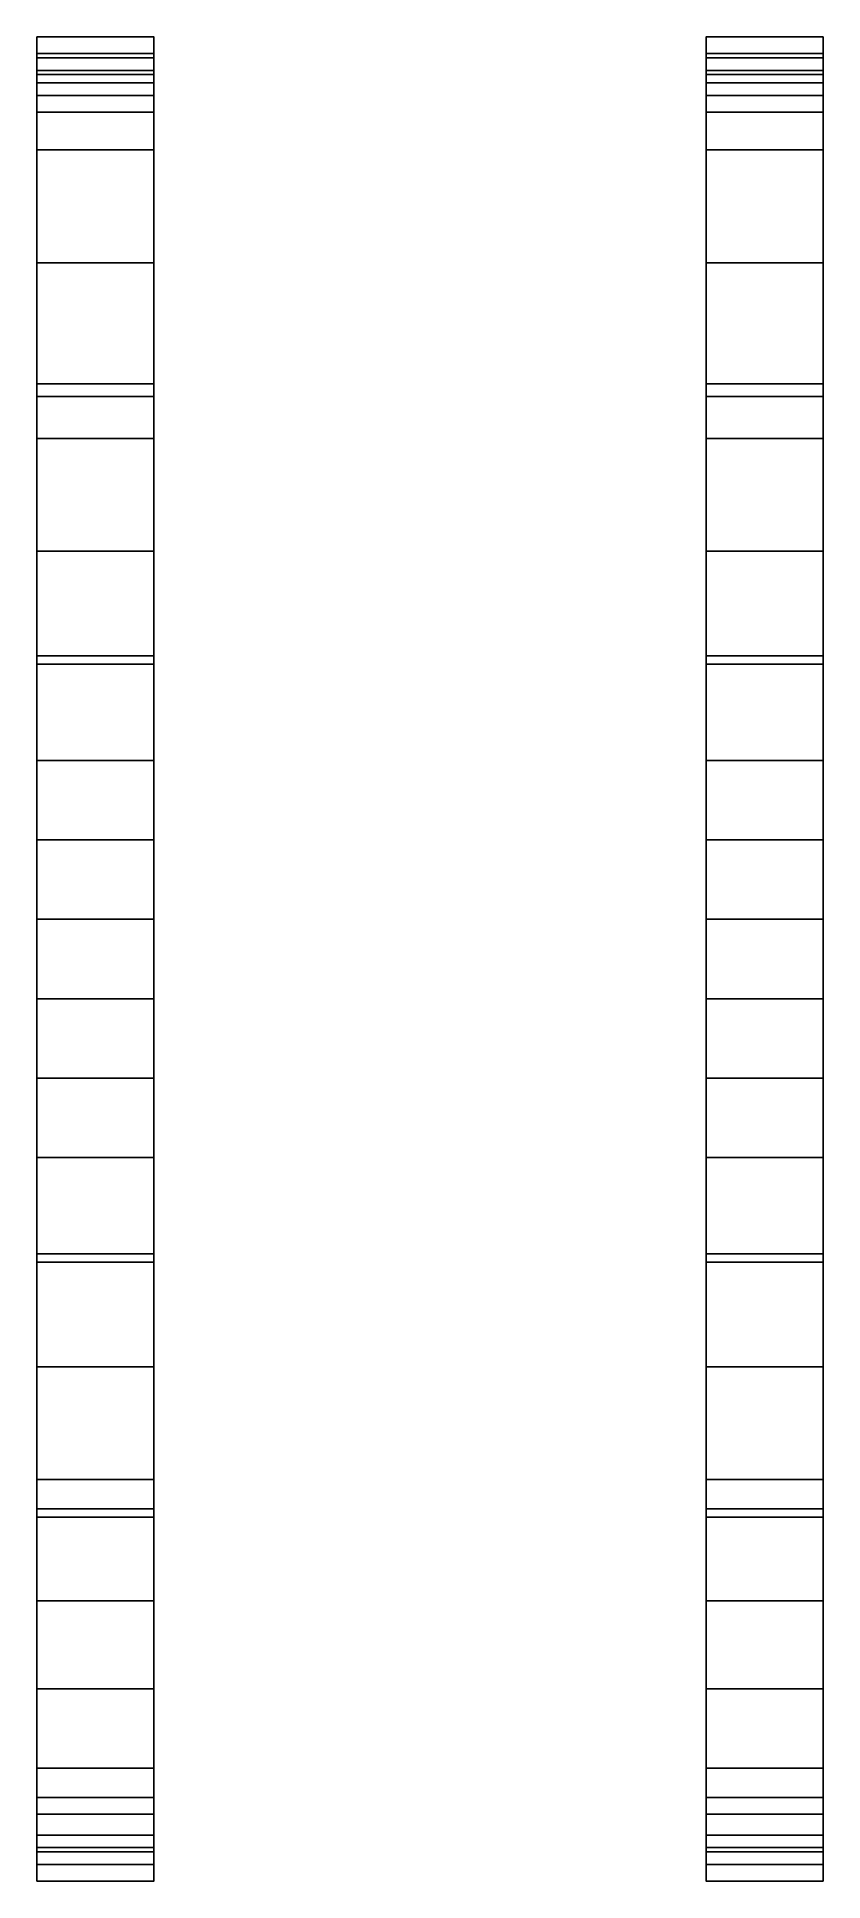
# Model space of a CAD drawing. Extents: x -0.94 to 0.94, y -2.95 to 1.46.
import ezdxf

# ---------------------------------------------------------------- set-up
doc = ezdxf.new("R2010")
doc.units = 0
doc.layers.add('TRACKS', color=3, linetype='CONTINUOUS')

msp = doc.modelspace()

# ---------------------------------------------------------------- linework, layer by layer
at = {"layer": 'TRACKS'}
for points in [[(-0.94, 1.46, 0.5), (-0.94, 1.38, 0.69), (-0.66, 1.38, 0.69), (-0.66, 1.46, 0.5)], [(-0.94, 1.35, 0.66), (-0.94, 1.38, 0.69), (-0.94, 1.46, 0.5), (-0.94, 1.42, 0.5)], [(-0.94, 1.42, 0.5), (-0.94, 1.46, 0.5), (-0.94, 1.41, 0.31), (-0.94, 1.37, 0.34)], [(-0.94, 1.41, 0.31), (-0.94, 1.46, 0.5), (-0.66, 1.46, 0.5), (-0.66, 1.41, 0.31)], [(-0.66, 1.46, 0.5), (-0.66, 1.38, 0.69), (-0.66, 1.35, 0.66), (-0.66, 1.42, 0.5)], [(-0.66, 1.41, 0.31), (-0.66, 1.46, 0.5), (-0.66, 1.42, 0.5), (-0.66, 1.37, 0.34)], [(0.66, 1.35, 0.66), (0.66, 1.38, 0.69), (0.66, 1.46, 0.5), (0.66, 1.42, 0.5)], [(0.66, 1.46, 0.5), (0.66, 1.38, 0.69), (0.94, 1.38, 0.69), (0.94, 1.46, 0.5)], [(0.66, 1.42, 0.5), (0.66, 1.46, 0.5), (0.66, 1.41, 0.31), (0.66, 1.37, 0.34)], [(0.66, 1.41, 0.31), (0.66, 1.46, 0.5), (0.94, 1.46, 0.5), (0.94, 1.41, 0.31)], [(0.94, 1.46, 0.5), (0.94, 1.38, 0.69), (0.94, 1.35, 0.66), (0.94, 1.42, 0.5)], [(0.94, 1.41, 0.31), (0.94, 1.46, 0.5), (0.94, 1.42, 0.5), (0.94, 1.37, 0.34)], [(-0.66, 1.42, 0.5), (-0.66, 1.35, 0.66), (-0.94, 1.35, 0.66), (-0.94, 1.42, 0.5)], [(-0.66, 1.37, 0.34), (-0.66, 1.42, 0.5), (-0.94, 1.42, 0.5), (-0.94, 1.37, 0.34)], [(0.94, 1.42, 0.5), (0.94, 1.35, 0.66), (0.66, 1.35, 0.66), (0.66, 1.42, 0.5)], [(0.94, 1.37, 0.34), (0.94, 1.42, 0.5), (0.66, 1.42, 0.5), (0.66, 1.37, 0.34)], [(-0.94, 1.37, 0.34), (-0.94, 1.41, 0.31), (-0.94, 1.32, 0.24), (-0.94, 1.28, 0.27)], [(-0.94, 1.32, 0.24), (-0.94, 1.41, 0.31), (-0.66, 1.41, 0.31), (-0.66, 1.32, 0.24)], [(-0.94, 1.38, 0.69), (-0.94, 1.19, 0.77), (-0.66, 1.19, 0.77), (-0.66, 1.38, 0.69)], [(-0.94, 1.19, 0.73), (-0.94, 1.19, 0.77), (-0.94, 1.38, 0.69), (-0.94, 1.35, 0.66)], [(-0.66, 1.28, 0.27), (-0.66, 1.37, 0.34), (-0.94, 1.37, 0.34), (-0.94, 1.28, 0.27)], [(-0.66, 1.32, 0.24), (-0.66, 1.41, 0.31), (-0.66, 1.37, 0.34), (-0.66, 1.28, 0.27)], [(-0.66, 1.38, 0.69), (-0.66, 1.19, 0.77), (-0.66, 1.19, 0.73), (-0.66, 1.35, 0.66)], [(0.66, 1.37, 0.34), (0.66, 1.41, 0.31), (0.66, 1.32, 0.24), (0.66, 1.28, 0.27)], [(0.66, 1.32, 0.24), (0.66, 1.41, 0.31), (0.94, 1.41, 0.31), (0.94, 1.32, 0.24)], [(0.66, 1.19, 0.73), (0.66, 1.19, 0.77), (0.66, 1.38, 0.69), (0.66, 1.35, 0.66)], [(0.66, 1.38, 0.69), (0.66, 1.19, 0.77), (0.94, 1.19, 0.77), (0.94, 1.38, 0.69)], [(0.94, 1.28, 0.27), (0.94, 1.37, 0.34), (0.66, 1.37, 0.34), (0.66, 1.28, 0.27)], [(0.94, 1.32, 0.24), (0.94, 1.41, 0.31), (0.94, 1.37, 0.34), (0.94, 1.28, 0.27)], [(0.94, 1.38, 0.69), (0.94, 1.19, 0.77), (0.94, 1.19, 0.73), (0.94, 1.35, 0.66)], [(-0.66, 1.35, 0.66), (-0.66, 1.19, 0.73), (-0.94, 1.19, 0.73), (-0.94, 1.35, 0.66)], [(0.94, 1.35, 0.66), (0.94, 1.19, 0.73), (0.66, 1.19, 0.73), (0.66, 1.35, 0.66)], [(-0.94, 0.6), (-0.94, 1.32, 0.24), (-0.66, 1.32, 0.24), (-0.66, 0.6)], [(-0.94, 1.28, 0.27), (-0.94, 1.32, 0.24), (-0.94, 0.6), (-0.94, 0.6, 0.04)], [(-0.66, 0.6, 0.04), (-0.66, 1.28, 0.27), (-0.94, 1.28, 0.27), (-0.94, 0.6, 0.04)], [(-0.66, 0.6), (-0.66, 1.32, 0.24), (-0.66, 1.28, 0.27), (-0.66, 0.6, 0.04)], [(0.66, 1.28, 0.27), (0.66, 1.32, 0.24), (0.66, 0.6), (0.66, 0.6, 0.04)], [(0.66, 0.6), (0.66, 1.32, 0.24), (0.94, 1.32, 0.24), (0.94, 0.6)], [(0.94, 0.6, 0.04), (0.94, 1.28, 0.27), (0.66, 1.28, 0.27), (0.66, 0.6, 0.04)], [(0.94, 0.6), (0.94, 1.32, 0.24), (0.94, 1.28, 0.27), (0.94, 0.6, 0.04)], [(-0.66, 1.19, 0.73), (-0.66, 0.92, 0.67), (-0.94, 0.92, 0.67), (-0.94, 1.19, 0.73)], [(-0.94, 0.92, 0.67), (-0.94, 0.92, 0.71), (-0.94, 1.19, 0.77), (-0.94, 1.19, 0.73)], [(-0.94, 1.19, 0.77), (-0.94, 0.92, 0.71), (-0.66, 0.92, 0.71), (-0.66, 1.19, 0.77)], [(-0.66, 1.19, 0.77), (-0.66, 0.92, 0.71), (-0.66, 0.92, 0.67), (-0.66, 1.19, 0.73)], [(0.66, 0.92, 0.67), (0.66, 0.92, 0.71), (0.66, 1.19, 0.77), (0.66, 1.19, 0.73)], [(0.66, 1.19, 0.77), (0.66, 0.92, 0.71), (0.94, 0.92, 0.71), (0.94, 1.19, 0.77)], [(0.94, 1.19, 0.73), (0.94, 0.92, 0.67), (0.66, 0.92, 0.67), (0.66, 1.19, 0.73)], [(0.94, 1.19, 0.77), (0.94, 0.92, 0.71), (0.94, 0.92, 0.67), (0.94, 1.19, 0.73)], [(-0.66, 0.92, 0.67), (-0.66, 0.63, 0.61), (-0.94, 0.63, 0.61), (-0.94, 0.92, 0.67)], [(-0.94, 0.63, 0.61), (-0.94, 0.63, 0.65), (-0.94, 0.92, 0.71), (-0.94, 0.92, 0.67)], [(-0.94, 0.92, 0.71), (-0.94, 0.63, 0.65), (-0.66, 0.63, 0.65), (-0.66, 0.92, 0.71)], [(-0.66, 0.92, 0.71), (-0.66, 0.63, 0.65), (-0.66, 0.63, 0.61), (-0.66, 0.92, 0.67)], [(0.66, 0.92, 0.71), (0.66, 0.63, 0.65), (0.94, 0.63, 0.65), (0.94, 0.92, 0.71)], [(0.66, 0.63, 0.61), (0.66, 0.63, 0.65), (0.66, 0.92, 0.71), (0.66, 0.92, 0.67)], [(0.94, 0.92, 0.67), (0.94, 0.63, 0.61), (0.66, 0.63, 0.61), (0.66, 0.92, 0.67)], [(0.94, 0.92, 0.71), (0.94, 0.63, 0.65), (0.94, 0.63, 0.61), (0.94, 0.92, 0.67)], [(-0.66, 0.63, 0.61), (-0.66, 0.5, 0.61), (-0.94, 0.5, 0.61), (-0.94, 0.63, 0.61)], [(-0.94, 0.5, 0.61), (-0.94, 0.5, 0.65), (-0.94, 0.63, 0.65), (-0.94, 0.63, 0.61)], [(-0.94, 0.63, 0.65), (-0.94, 0.5, 0.65), (-0.66, 0.5, 0.65), (-0.66, 0.63, 0.65)], [(-0.66, 0.63, 0.65), (-0.66, 0.5, 0.65), (-0.66, 0.5, 0.61), (-0.66, 0.63, 0.61)], [(0.66, 0.5, 0.61), (0.66, 0.5, 0.65), (0.66, 0.63, 0.65), (0.66, 0.63, 0.61)], [(0.66, 0.63, 0.65), (0.66, 0.5, 0.65), (0.94, 0.5, 0.65), (0.94, 0.63, 0.65)], [(0.94, 0.63, 0.61), (0.94, 0.5, 0.61), (0.66, 0.5, 0.61), (0.66, 0.63, 0.61)], [(0.94, 0.63, 0.65), (0.94, 0.5, 0.65), (0.94, 0.5, 0.61), (0.94, 0.63, 0.61)], [(-0.66, 0.6), (-0.66, -2.08), (-0.94, -2.08), (-0.94, 0.6)], [(-0.94, 0.6), (-0.94, -2.08), (-0.94, -2.06, 0.04), (-0.94, 0.6, 0.04)], [(-0.94, 0.6, 0.04), (-0.94, -2.06, 0.04), (-0.66, -2.06, 0.04), (-0.66, 0.6, 0.04)], [(-0.66, -2.06, 0.04), (-0.66, -2.08), (-0.66, 0.6), (-0.66, 0.6, 0.04)], [(0.66, 0.6), (0.66, -2.08), (0.66, -2.06, 0.04), (0.66, 0.6, 0.04)], [(0.94, 0.6), (0.94, -2.08), (0.66, -2.08), (0.66, 0.6)], [(0.66, 0.6, 0.04), (0.66, -2.06, 0.04), (0.94, -2.06, 0.04), (0.94, 0.6, 0.04)], [(0.94, -2.06, 0.04), (0.94, -2.08), (0.94, 0.6), (0.94, 0.6, 0.04)], [(-0.66, 0.5, 0.61), (-0.66, 0.23, 0.59), (-0.94, 0.23, 0.59), (-0.94, 0.5, 0.61)], [(-0.94, 0.5, 0.65), (-0.94, 0.23, 0.63), (-0.66, 0.23, 0.63), (-0.66, 0.5, 0.65)], [(-0.94, 0.23, 0.59), (-0.94, 0.23, 0.63), (-0.94, 0.5, 0.65), (-0.94, 0.5, 0.61)], [(-0.66, 0.5, 0.65), (-0.66, 0.23, 0.63), (-0.66, 0.23, 0.59), (-0.66, 0.5, 0.61)], [(0.66, 0.23, 0.59), (0.66, 0.23, 0.63), (0.66, 0.5, 0.65), (0.66, 0.5, 0.61)], [(0.66, 0.5, 0.65), (0.66, 0.23, 0.63), (0.94, 0.23, 0.63), (0.94, 0.5, 0.65)], [(0.94, 0.5, 0.61), (0.94, 0.23, 0.59), (0.66, 0.23, 0.59), (0.66, 0.5, 0.61)], [(0.94, 0.5, 0.65), (0.94, 0.23, 0.63), (0.94, 0.23, 0.59), (0.94, 0.5, 0.61)], [(-0.66, 0.23, 0.59), (-0.66, -0.04, 0.59), (-0.94, -0.04, 0.59), (-0.94, 0.23, 0.59)], [(-0.94, 0.23, 0.63), (-0.94, -0.02, 0.63), (-0.66, -0.02, 0.63), (-0.66, 0.23, 0.63)], [(-0.94, -0.04, 0.59), (-0.94, -0.02, 0.63), (-0.94, 0.23, 0.63), (-0.94, 0.23, 0.59)], [(-0.66, 0.23, 0.63), (-0.66, -0.02, 0.63), (-0.66, -0.04, 0.59), (-0.66, 0.23, 0.59)], [(0.66, -0.04, 0.59), (0.66, -0.02, 0.63), (0.66, 0.23, 0.63), (0.66, 0.23, 0.59)], [(0.66, 0.23, 0.63), (0.66, -0.02, 0.63), (0.94, -0.02, 0.63), (0.94, 0.23, 0.63)], [(0.94, 0.23, 0.59), (0.94, -0.04, 0.59), (0.66, -0.04, 0.59), (0.66, 0.23, 0.59)], [(0.94, 0.23, 0.63), (0.94, -0.02, 0.63), (0.94, -0.04, 0.59), (0.94, 0.23, 0.59)], [(-0.94, -0.02, 0.63), (-0.94, -0.27, 0.65), (-0.66, -0.27, 0.65), (-0.66, -0.02, 0.63)], [(-0.94, -0.27, 0.61), (-0.94, -0.27, 0.65), (-0.94, -0.02, 0.63), (-0.94, -0.04, 0.59)], [(-0.66, -0.04, 0.59), (-0.66, -0.27, 0.61), (-0.94, -0.27, 0.61), (-0.94, -0.04, 0.59)], [(-0.66, -0.02, 0.63), (-0.66, -0.27, 0.65), (-0.66, -0.27, 0.61), (-0.66, -0.04, 0.59)], [(0.66, -0.27, 0.61), (0.66, -0.27, 0.65), (0.66, -0.02, 0.63), (0.66, -0.04, 0.59)], [(0.66, -0.02, 0.63), (0.66, -0.27, 0.65), (0.94, -0.27, 0.65), (0.94, -0.02, 0.63)], [(0.94, -0.04, 0.59), (0.94, -0.27, 0.61), (0.66, -0.27, 0.61), (0.66, -0.04, 0.59)], [(0.94, -0.02, 0.63), (0.94, -0.27, 0.65), (0.94, -0.27, 0.61), (0.94, -0.04, 0.59)], [(-0.66, -0.27, 0.61), (-0.66, -0.46, 0.63), (-0.94, -0.46, 0.63), (-0.94, -0.27, 0.61)], [(-0.94, -0.27, 0.65), (-0.94, -0.46, 0.67), (-0.66, -0.46, 0.67), (-0.66, -0.27, 0.65)], [(-0.94, -0.46, 0.63), (-0.94, -0.46, 0.67), (-0.94, -0.27, 0.65), (-0.94, -0.27, 0.61)], [(-0.66, -0.27, 0.65), (-0.66, -0.46, 0.67), (-0.66, -0.46, 0.63), (-0.66, -0.27, 0.61)], [(0.66, -0.46, 0.63), (0.66, -0.46, 0.67), (0.66, -0.27, 0.65), (0.66, -0.27, 0.61)], [(0.66, -0.27, 0.65), (0.66, -0.46, 0.67), (0.94, -0.46, 0.67), (0.94, -0.27, 0.65)], [(0.94, -0.27, 0.61), (0.94, -0.46, 0.63), (0.66, -0.46, 0.63), (0.66, -0.27, 0.61)], [(0.94, -0.27, 0.65), (0.94, -0.46, 0.67), (0.94, -0.46, 0.63), (0.94, -0.27, 0.61)], [(-0.94, -0.46, 0.67), (-0.94, -0.65, 0.71), (-0.66, -0.65, 0.71), (-0.66, -0.46, 0.67)], [(-0.66, -0.46, 0.63), (-0.66, -0.65, 0.67), (-0.94, -0.65, 0.67), (-0.94, -0.46, 0.63)], [(-0.94, -0.65, 0.67), (-0.94, -0.65, 0.71), (-0.94, -0.46, 0.67), (-0.94, -0.46, 0.63)], [(-0.66, -0.46, 0.67), (-0.66, -0.65, 0.71), (-0.66, -0.65, 0.67), (-0.66, -0.46, 0.63)], [(0.66, -0.65, 0.67), (0.66, -0.65, 0.71), (0.66, -0.46, 0.67), (0.66, -0.46, 0.63)], [(0.94, -0.46, 0.63), (0.94, -0.65, 0.67), (0.66, -0.65, 0.67), (0.66, -0.46, 0.63)], [(0.66, -0.46, 0.67), (0.66, -0.65, 0.71), (0.94, -0.65, 0.71), (0.94, -0.46, 0.67)], [(0.94, -0.46, 0.67), (0.94, -0.65, 0.71), (0.94, -0.65, 0.67), (0.94, -0.46, 0.63)], [(-0.94, -0.84, 0.67), (-0.94, -0.65, 0.67), (-0.66, -0.65, 0.67), (-0.66, -0.84, 0.67)], [(-0.94, -0.84, 0.71), (-0.94, -0.65, 0.71), (-0.94, -0.65, 0.67), (-0.94, -0.84, 0.67)], [(-0.66, -0.84, 0.71), (-0.66, -0.65, 0.71), (-0.94, -0.65, 0.71), (-0.94, -0.84, 0.71)], [(-0.66, -0.65, 0.67), (-0.66, -0.65, 0.71), (-0.66, -0.84, 0.71), (-0.66, -0.84, 0.67)], [(0.66, -0.84, 0.71), (0.66, -0.65, 0.71), (0.66, -0.65, 0.67), (0.66, -0.84, 0.67)], [(0.94, -0.84, 0.71), (0.94, -0.65, 0.71), (0.66, -0.65, 0.71), (0.66, -0.84, 0.71)], [(0.66, -0.84, 0.67), (0.66, -0.65, 0.67), (0.94, -0.65, 0.67), (0.94, -0.84, 0.67)], [(0.94, -0.65, 0.67), (0.94, -0.65, 0.71), (0.94, -0.84, 0.71), (0.94, -0.84, 0.67)], [(-0.94, -1.03, 0.63), (-0.94, -0.84, 0.67), (-0.66, -0.84, 0.67), (-0.66, -1.03, 0.63)], [(-0.94, -1.03, 0.67), (-0.94, -0.84, 0.71), (-0.94, -0.84, 0.67), (-0.94, -1.03, 0.63)], [(-0.66, -1.03, 0.67), (-0.66, -0.84, 0.71), (-0.94, -0.84, 0.71), (-0.94, -1.03, 0.67)], [(-0.66, -0.84, 0.67), (-0.66, -0.84, 0.71), (-0.66, -1.03, 0.67), (-0.66, -1.03, 0.63)], [(0.66, -1.03, 0.67), (0.66, -0.84, 0.71), (0.66, -0.84, 0.67), (0.66, -1.03, 0.63)], [(0.94, -1.03, 0.67), (0.94, -0.84, 0.71), (0.66, -0.84, 0.71), (0.66, -1.03, 0.67)], [(0.66, -1.03, 0.63), (0.66, -0.84, 0.67), (0.94, -0.84, 0.67), (0.94, -1.03, 0.63)], [(0.94, -0.84, 0.67), (0.94, -0.84, 0.71), (0.94, -1.03, 0.67), (0.94, -1.03, 0.63)], [(-0.94, -1.22, 0.61), (-0.94, -1.03, 0.63), (-0.66, -1.03, 0.63), (-0.66, -1.22, 0.61)], [(-0.94, -1.22, 0.65), (-0.94, -1.03, 0.67), (-0.94, -1.03, 0.63), (-0.94, -1.22, 0.61)], [(-0.66, -1.22, 0.65), (-0.66, -1.03, 0.67), (-0.94, -1.03, 0.67), (-0.94, -1.22, 0.65)], [(-0.66, -1.03, 0.63), (-0.66, -1.03, 0.67), (-0.66, -1.22, 0.65), (-0.66, -1.22, 0.61)], [(0.66, -1.22, 0.61), (0.66, -1.03, 0.63), (0.94, -1.03, 0.63), (0.94, -1.22, 0.61)], [(0.66, -1.22, 0.65), (0.66, -1.03, 0.67), (0.66, -1.03, 0.63), (0.66, -1.22, 0.61)], [(0.94, -1.22, 0.65), (0.94, -1.03, 0.67), (0.66, -1.03, 0.67), (0.66, -1.22, 0.65)], [(0.94, -1.03, 0.63), (0.94, -1.03, 0.67), (0.94, -1.22, 0.65), (0.94, -1.22, 0.61)], [(-0.94, -1.45, 0.59), (-0.94, -1.22, 0.61), (-0.66, -1.22, 0.61), (-0.66, -1.45, 0.59)], [(-0.94, -1.47, 0.63), (-0.94, -1.22, 0.65), (-0.94, -1.22, 0.61), (-0.94, -1.45, 0.59)], [(-0.66, -1.47, 0.63), (-0.66, -1.22, 0.65), (-0.94, -1.22, 0.65), (-0.94, -1.47, 0.63)], [(-0.66, -1.22, 0.61), (-0.66, -1.22, 0.65), (-0.66, -1.47, 0.63), (-0.66, -1.45, 0.59)], [(0.66, -1.47, 0.63), (0.66, -1.22, 0.65), (0.66, -1.22, 0.61), (0.66, -1.45, 0.59)], [(0.94, -1.47, 0.63), (0.94, -1.22, 0.65), (0.66, -1.22, 0.65), (0.66, -1.47, 0.63)], [(0.66, -1.45, 0.59), (0.66, -1.22, 0.61), (0.94, -1.22, 0.61), (0.94, -1.45, 0.59)], [(0.94, -1.22, 0.61), (0.94, -1.22, 0.65), (0.94, -1.47, 0.63), (0.94, -1.45, 0.59)], [(-0.94, -1.72, 0.63), (-0.94, -1.47, 0.63), (-0.94, -1.45, 0.59), (-0.94, -1.72, 0.59)], [(-0.94, -1.72, 0.59), (-0.94, -1.45, 0.59), (-0.66, -1.45, 0.59), (-0.66, -1.72, 0.59)], [(-0.66, -1.45, 0.59), (-0.66, -1.47, 0.63), (-0.66, -1.72, 0.63), (-0.66, -1.72, 0.59)], [(0.66, -1.72, 0.63), (0.66, -1.47, 0.63), (0.66, -1.45, 0.59), (0.66, -1.72, 0.59)], [(0.66, -1.72, 0.59), (0.66, -1.45, 0.59), (0.94, -1.45, 0.59), (0.94, -1.72, 0.59)], [(0.94, -1.45, 0.59), (0.94, -1.47, 0.63), (0.94, -1.72, 0.63), (0.94, -1.72, 0.59)], [(-0.66, -1.72, 0.63), (-0.66, -1.47, 0.63), (-0.94, -1.47, 0.63), (-0.94, -1.72, 0.63)], [(0.94, -1.72, 0.63), (0.94, -1.47, 0.63), (0.66, -1.47, 0.63), (0.66, -1.72, 0.63)], [(-0.66, -1.99, 0.65), (-0.66, -1.72, 0.63), (-0.94, -1.72, 0.63), (-0.94, -1.99, 0.65)], [(-0.94, -1.99, 0.65), (-0.94, -1.72, 0.63), (-0.94, -1.72, 0.59), (-0.94, -1.99, 0.61)], [(-0.94, -1.99, 0.61), (-0.94, -1.72, 0.59), (-0.66, -1.72, 0.59), (-0.66, -1.99, 0.61)], [(-0.66, -1.72, 0.59), (-0.66, -1.72, 0.63), (-0.66, -1.99, 0.65), (-0.66, -1.99, 0.61)], [(0.66, -1.99, 0.65), (0.66, -1.72, 0.63), (0.66, -1.72, 0.59), (0.66, -1.99, 0.61)], [(0.94, -1.99, 0.65), (0.94, -1.72, 0.63), (0.66, -1.72, 0.63), (0.66, -1.99, 0.65)], [(0.66, -1.99, 0.61), (0.66, -1.72, 0.59), (0.94, -1.72, 0.59), (0.94, -1.99, 0.61)], [(0.94, -1.72, 0.59), (0.94, -1.72, 0.63), (0.94, -1.99, 0.65), (0.94, -1.99, 0.61)], [(-0.66, -2.28, 0.65), (-0.66, -1.99, 0.65), (-0.94, -1.99, 0.65), (-0.94, -2.28, 0.65)], [(-0.94, -2.28, 0.65), (-0.94, -1.99, 0.65), (-0.94, -1.99, 0.61), (-0.94, -2.28, 0.61)], [(-0.94, -2.28, 0.61), (-0.94, -1.99, 0.61), (-0.66, -1.99, 0.61), (-0.66, -2.28, 0.61)], [(-0.66, -1.99, 0.61), (-0.66, -1.99, 0.65), (-0.66, -2.28, 0.65), (-0.66, -2.28, 0.61)], [(0.94, -2.28, 0.65), (0.94, -1.99, 0.65), (0.66, -1.99, 0.65), (0.66, -2.28, 0.65)], [(0.66, -2.28, 0.65), (0.66, -1.99, 0.65), (0.66, -1.99, 0.61), (0.66, -2.28, 0.61)], [(0.66, -2.28, 0.61), (0.66, -1.99, 0.61), (0.94, -1.99, 0.61), (0.94, -2.28, 0.61)], [(0.94, -1.99, 0.61), (0.94, -1.99, 0.65), (0.94, -2.28, 0.65), (0.94, -2.28, 0.61)], [(-0.94, -2.08), (-0.94, -2.79, 0.24), (-0.94, -2.75, 0.27), (-0.94, -2.06, 0.04)], [(-0.94, -2.06, 0.04), (-0.94, -2.75, 0.27), (-0.66, -2.75, 0.27), (-0.66, -2.06, 0.04)], [(-0.66, -2.75, 0.27), (-0.66, -2.79, 0.24), (-0.66, -2.08), (-0.66, -2.06, 0.04)], [(0.66, -2.08), (0.66, -2.79, 0.24), (0.66, -2.75, 0.27), (0.66, -2.06, 0.04)], [(0.66, -2.06, 0.04), (0.66, -2.75, 0.27), (0.94, -2.75, 0.27), (0.94, -2.06, 0.04)], [(0.94, -2.75, 0.27), (0.94, -2.79, 0.24), (0.94, -2.08), (0.94, -2.06, 0.04)], [(-0.66, -2.08), (-0.66, -2.79, 0.24), (-0.94, -2.79, 0.24), (-0.94, -2.08)], [(0.94, -2.08), (0.94, -2.79, 0.24), (0.66, -2.79, 0.24), (0.66, -2.08)], [(-0.66, -2.49, 0.7), (-0.66, -2.28, 0.65), (-0.94, -2.28, 0.65), (-0.94, -2.49, 0.7)], [(-0.94, -2.49, 0.7), (-0.94, -2.28, 0.65), (-0.94, -2.28, 0.61), (-0.94, -2.49, 0.66)], [(-0.94, -2.49, 0.66), (-0.94, -2.28, 0.61), (-0.66, -2.28, 0.61), (-0.66, -2.49, 0.66)], [(-0.66, -2.28, 0.61), (-0.66, -2.28, 0.65), (-0.66, -2.49, 0.7), (-0.66, -2.49, 0.66)], [(0.66, -2.49, 0.7), (0.66, -2.28, 0.65), (0.66, -2.28, 0.61), (0.66, -2.49, 0.66)], [(0.94, -2.49, 0.7), (0.94, -2.28, 0.65), (0.66, -2.28, 0.65), (0.66, -2.49, 0.7)], [(0.66, -2.49, 0.66), (0.66, -2.28, 0.61), (0.94, -2.28, 0.61), (0.94, -2.49, 0.66)], [(0.94, -2.28, 0.61), (0.94, -2.28, 0.65), (0.94, -2.49, 0.7), (0.94, -2.49, 0.66)], [(-0.66, -2.68, 0.77), (-0.66, -2.49, 0.7), (-0.94, -2.49, 0.7), (-0.94, -2.68, 0.77)], [(-0.94, -2.68, 0.77), (-0.94, -2.49, 0.7), (-0.94, -2.49, 0.66), (-0.94, -2.68, 0.73)], [(-0.94, -2.68, 0.73), (-0.94, -2.49, 0.66), (-0.66, -2.49, 0.66), (-0.66, -2.68, 0.73)], [(-0.66, -2.49, 0.66), (-0.66, -2.49, 0.7), (-0.66, -2.68, 0.77), (-0.66, -2.68, 0.73)], [(0.94, -2.68, 0.77), (0.94, -2.49, 0.7), (0.66, -2.49, 0.7), (0.66, -2.68, 0.77)], [(0.66, -2.68, 0.77), (0.66, -2.49, 0.7), (0.66, -2.49, 0.66), (0.66, -2.68, 0.73)], [(0.66, -2.68, 0.73), (0.66, -2.49, 0.66), (0.94, -2.49, 0.66), (0.94, -2.68, 0.73)], [(0.94, -2.49, 0.66), (0.94, -2.49, 0.7), (0.94, -2.68, 0.77), (0.94, -2.68, 0.73)], [(-0.66, -2.87, 0.69), (-0.66, -2.68, 0.77), (-0.94, -2.68, 0.77), (-0.94, -2.87, 0.69)], [(-0.94, -2.87, 0.69), (-0.94, -2.68, 0.77), (-0.94, -2.68, 0.73), (-0.94, -2.84, 0.66)], [(-0.94, -2.84, 0.66), (-0.94, -2.68, 0.73), (-0.66, -2.68, 0.73), (-0.66, -2.84, 0.66)], [(-0.66, -2.68, 0.73), (-0.66, -2.68, 0.77), (-0.66, -2.87, 0.69), (-0.66, -2.84, 0.66)], [(0.94, -2.87, 0.69), (0.94, -2.68, 0.77), (0.66, -2.68, 0.77), (0.66, -2.87, 0.69)], [(0.66, -2.87, 0.69), (0.66, -2.68, 0.77), (0.66, -2.68, 0.73), (0.66, -2.84, 0.66)], [(0.66, -2.84, 0.66), (0.66, -2.68, 0.73), (0.94, -2.68, 0.73), (0.94, -2.84, 0.66)], [(0.94, -2.68, 0.73), (0.94, -2.68, 0.77), (0.94, -2.87, 0.69), (0.94, -2.84, 0.66)], [(-0.94, -2.79, 0.24), (-0.94, -2.88, 0.31), (-0.94, -2.84, 0.34), (-0.94, -2.75, 0.27)], [(-0.94, -2.75, 0.27), (-0.94, -2.84, 0.34), (-0.66, -2.84, 0.34), (-0.66, -2.75, 0.27)], [(-0.66, -2.84, 0.34), (-0.66, -2.88, 0.31), (-0.66, -2.79, 0.24), (-0.66, -2.75, 0.27)], [(0.66, -2.79, 0.24), (0.66, -2.88, 0.31), (0.66, -2.84, 0.34), (0.66, -2.75, 0.27)], [(0.66, -2.75, 0.27), (0.66, -2.84, 0.34), (0.94, -2.84, 0.34), (0.94, -2.75, 0.27)], [(0.94, -2.84, 0.34), (0.94, -2.88, 0.31), (0.94, -2.79, 0.24), (0.94, -2.75, 0.27)], [(-0.66, -2.79, 0.24), (-0.66, -2.88, 0.31), (-0.94, -2.88, 0.31), (-0.94, -2.79, 0.24)], [(0.94, -2.79, 0.24), (0.94, -2.88, 0.31), (0.66, -2.88, 0.31), (0.66, -2.79, 0.24)], [(-0.94, -2.95, 0.5), (-0.94, -2.87, 0.69), (-0.94, -2.84, 0.66), (-0.94, -2.91, 0.5)], [(-0.94, -2.91, 0.5), (-0.94, -2.84, 0.66), (-0.66, -2.84, 0.66), (-0.66, -2.91, 0.5)], [(-0.94, -2.88, 0.31), (-0.94, -2.95, 0.5), (-0.94, -2.91, 0.5), (-0.94, -2.84, 0.34)], [(-0.94, -2.84, 0.34), (-0.94, -2.91, 0.5), (-0.66, -2.91, 0.5), (-0.66, -2.84, 0.34)], [(-0.66, -2.84, 0.66), (-0.66, -2.87, 0.69), (-0.66, -2.95, 0.5), (-0.66, -2.91, 0.5)], [(-0.66, -2.91, 0.5), (-0.66, -2.95, 0.5), (-0.66, -2.88, 0.31), (-0.66, -2.84, 0.34)], [(0.66, -2.84, 0.34), (0.66, -2.91, 0.5), (0.94, -2.91, 0.5), (0.94, -2.84, 0.34)], [(0.66, -2.88, 0.31), (0.66, -2.95, 0.5), (0.66, -2.91, 0.5), (0.66, -2.84, 0.34)], [(0.66, -2.95, 0.5), (0.66, -2.87, 0.69), (0.66, -2.84, 0.66), (0.66, -2.91, 0.5)], [(0.66, -2.91, 0.5), (0.66, -2.84, 0.66), (0.94, -2.84, 0.66), (0.94, -2.91, 0.5)], [(0.94, -2.91, 0.5), (0.94, -2.95, 0.5), (0.94, -2.88, 0.31), (0.94, -2.84, 0.34)], [(0.94, -2.84, 0.66), (0.94, -2.87, 0.69), (0.94, -2.95, 0.5), (0.94, -2.91, 0.5)], [(-0.66, -2.95, 0.5), (-0.66, -2.87, 0.69), (-0.94, -2.87, 0.69), (-0.94, -2.95, 0.5)], [(-0.66, -2.88, 0.31), (-0.66, -2.95, 0.5), (-0.94, -2.95, 0.5), (-0.94, -2.88, 0.31)], [(0.94, -2.95, 0.5), (0.94, -2.87, 0.69), (0.66, -2.87, 0.69), (0.66, -2.95, 0.5)], [(0.94, -2.88, 0.31), (0.94, -2.95, 0.5), (0.66, -2.95, 0.5), (0.66, -2.88, 0.31)]]:
    msp.add_3dface(points, dxfattribs=at)

doc.saveas('drawing.dxf')
